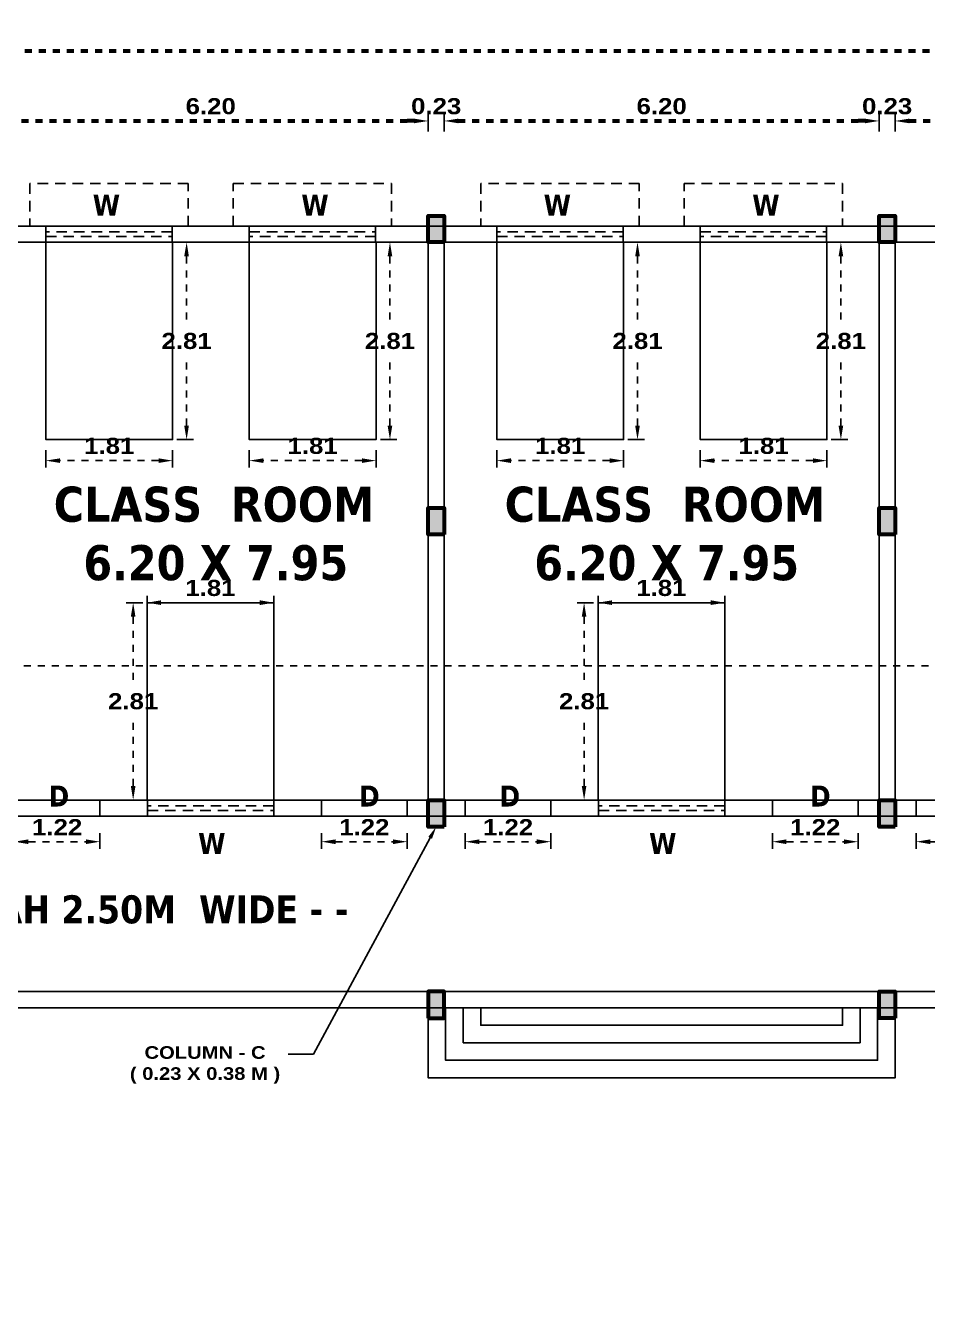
# Model space of a CAD drawing. Header units: metres. Extents: x 863 to 1571, y 626 to 804.
# Drawn here: x 891.99 to 904.85, y 682.07 to 700.3 of the extents above; entities that cross this region are included whole.
import ezdxf
from ezdxf import colors
from ezdxf.entities.mleader import LeaderData, LeaderLine
from ezdxf.math import Vec2, Vec3

# ---------------------------------------------------------------- set-up
doc = ezdxf.new("R2010")
doc.units = ezdxf.units.M
doc.header["$LTSCALE"] = 0.2
doc.header["$MEASUREMENT"] = 0
doc.header["$PDMODE"] = 2
for name, pattern in [('DASHDOT', [1, 0.5, -0.25, 0, -0.25]), ('DOT2', [0.125, 0, -0.125]), ('HIDDEN', [0.375, 0.25, -0.125])]:
    doc.linetypes.add(name, pattern=pattern)
doc.layers.get('0').update_dxf_attribs({"lineweight": 60})
for name, color, linetype in [('BLK_1_FLR_0_BLT_UP_AREA', 9, 'Continuous'), ('BLK_1_FLR_0_EXIT_WIDTH_DOOR', 1, 'Continuous'), ('BLK_1_FLR_0_REGULAR_ROOM_6', 2, 'Continuous'), ('BLK_1_FLR_0_REGULAR_ROOM_7', 2, 'Continuous'), ('BLK_1_FLR_0_REGULAR_ROOM_8', 2, 'Continuous'), ('BLK_1_FLR_0_ROOM_6_LIGHT_VENTILATION_1', 232, 'Continuous'), ('BLK_1_FLR_0_ROOM_7_LIGHT_VENTILATION_1', 232, 'Continuous'), ('DOOR_OPEN', 232, 'Continuous')]:
    doc.layers.add(name, color=color, linetype=linetype)
doc.styles.get("Standard").update_dxf_attribs({"font": 'ariblk.ttf', "height": 0.23})
doc.styles.add('TXT', font='txt.shx')
doc.dimstyles.get("Standard").update_dxf_attribs({"dimtxt": 0.23, "dimasz": 0.2, "dimexe": 0.12, "dimexo": 0.0625, "dimgap": 0.09, "dimtad": 1, "dimtih": 1, "dimtoh": 1, "dimzin": 1, "dimdsep": 46, "dimtxsty": 'Standard', "dimcen": 0.09, "dimazin": 0, "dimtfac": 1, "dimtix": 1, "dimtofl": 0, "dimtmove": 0, "dimatfit": 0, "dimfxl": 0, "dimtolj": 1, "dimtzin": 0, "dimarcsym": 0})

# ---------------------------------------------------------------- blocks, each defined once
blk = doc.blocks.new('A$C650768DD')
blk.add_hatch(color=4).paths.add_polyline_path([(0, 0), (0.23, 0), (0.23, 0.38), (0, 0.38)])
at = {"color": 1}
blk.add_lwpolyline([(0, 0), (0.23, 0), (0.23, 0.38), (0, 0.38)], close=True, dxfattribs=at)
blk = doc.blocks.new('*D213')
at = {"color": 0, "lineweight": -2}
for p, q in [((891.533, 698.79), (891.533, 699.04)), ((897.733, 698.79), (897.733, 699.04))]:
    blk.add_line(p, q, dxfattribs=at)
at = {"linetype": 'DOT2'}
blk.add_line((891.733, 698.94), (897.533, 698.94), dxfattribs=at)
at = {"lineweight": -2}
for points in [[(891.733, 698.973), (891.733, 698.907), (891.533, 698.94)], [(897.533, 698.973), (897.533, 698.907), (897.733, 698.94)]]:
    blk.add_solid(points, dxfattribs=at)
at = {"layer": 'Defpoints', "color": 0, "lineweight": -2}
for p in [(897.733, 698.94), (891.533, 697.21), (897.733, 697.21)]:
    blk.add_point(p, dxfattribs=at)
at = {"color": 0, "lineweight": -2, "insert": (894.633, 699.149), "char_height": 0.23, "attachment_point": 5}
blk.add_mtext('\\A1;6.20', dxfattribs=at)
blk = doc.blocks.new('*D214')
at = {"linetype": 'DOT2'}
for p, q in [((897.533, 698.94), (897.333, 698.94)), ((898.163, 698.94), (898.363, 698.94))]:
    blk.add_line(p, q, dxfattribs=at)
at = {"color": 0, "lineweight": -2}
for p, q in [((897.733, 698.79), (897.733, 699.04)), ((897.963, 698.79), (897.963, 699.04))]:
    blk.add_line(p, q, dxfattribs=at)
at = {"lineweight": -2}
for points in [[(897.533, 698.973), (897.533, 698.907), (897.733, 698.94)], [(898.163, 698.973), (898.163, 698.907), (897.963, 698.94)]]:
    blk.add_solid(points, dxfattribs=at)
at = {"layer": 'Defpoints', "color": 0, "lineweight": -2}
for p in [(897.963, 698.94), (897.733, 697.21), (897.963, 697.21)]:
    blk.add_point(p, dxfattribs=at)
at = {"color": 0, "lineweight": -2, "insert": (897.848, 699.149), "char_height": 0.23, "attachment_point": 5}
blk.add_mtext('\\A1;0.23', dxfattribs=at)
blk = doc.blocks.new('*D215')
at = {"color": 0, "lineweight": -2}
for p, q in [((897.963, 698.79), (897.963, 699.04)), ((904.163, 698.79), (904.163, 699.04))]:
    blk.add_line(p, q, dxfattribs=at)
at = {"linetype": 'DOT2'}
blk.add_line((898.163, 698.94), (903.963, 698.94), dxfattribs=at)
at = {"lineweight": -2}
for points in [[(898.163, 698.973), (898.163, 698.907), (897.963, 698.94)], [(903.963, 698.973), (903.963, 698.907), (904.163, 698.94)]]:
    blk.add_solid(points, dxfattribs=at)
at = {"layer": 'Defpoints', "color": 0, "lineweight": -2}
for p in [(904.163, 698.94), (897.963, 697.21), (904.163, 697.21)]:
    blk.add_point(p, dxfattribs=at)
at = {"color": 0, "lineweight": -2, "insert": (901.063, 699.149), "char_height": 0.23, "attachment_point": 5}
blk.add_mtext('\\A1;6.20', dxfattribs=at)
blk = doc.blocks.new('*D216')
at = {"linetype": 'DOT2'}
for p, q in [((903.963, 698.94), (903.763, 698.94)), ((904.593, 698.94), (904.793, 698.94))]:
    blk.add_line(p, q, dxfattribs=at)
at = {"color": 0, "lineweight": -2}
for p, q in [((904.163, 698.79), (904.163, 699.04)), ((904.393, 698.79), (904.393, 699.04))]:
    blk.add_line(p, q, dxfattribs=at)
at = {"lineweight": -2}
for points in [[(903.963, 698.973), (903.963, 698.907), (904.163, 698.94)], [(904.593, 698.973), (904.593, 698.907), (904.393, 698.94)]]:
    blk.add_solid(points, dxfattribs=at)
at = {"layer": 'Defpoints', "color": 0, "lineweight": -2}
for p in [(904.393, 698.94), (904.163, 697.21), (904.393, 697.21)]:
    blk.add_point(p, dxfattribs=at)
at = {"color": 0, "lineweight": -2, "insert": (904.278, 699.149), "char_height": 0.23, "attachment_point": 5}
blk.add_mtext('\\A1;0.23', dxfattribs=at)
blk = doc.blocks.new('*D217')
at = {"color": 0, "lineweight": -2}
for p, q in [((904.393, 698.79), (904.393, 699.04)), ((910.608, 698.79), (910.608, 699.04))]:
    blk.add_line(p, q, dxfattribs=at)
at = {"linetype": 'DOT2'}
blk.add_line((904.593, 698.94), (910.408, 698.94), dxfattribs=at)
at = {"lineweight": -2}
for points in [[(904.593, 698.973), (904.593, 698.907), (904.393, 698.94)], [(910.408, 698.973), (910.408, 698.907), (910.608, 698.94)]]:
    blk.add_solid(points, dxfattribs=at)
at = {"layer": 'Defpoints', "color": 0, "lineweight": -2}
for p in [(910.608, 698.94), (904.393, 697.21), (910.608, 697.21)]:
    blk.add_point(p, dxfattribs=at)
at = {"color": 0, "lineweight": -2, "insert": (907.5, 699.149), "char_height": 0.23, "attachment_point": 5}
blk.add_mtext('\\A1;6.21', dxfattribs=at)
blk = doc.blocks.new('*D233')
at = {"color": 0, "lineweight": -2}
for p, q in [((867.783, 699.79), (867.783, 700.04)), ((953.433, 699.79), (953.433, 700.04))]:
    blk.add_line(p, q, dxfattribs=at)
at = {"linetype": 'DOT2'}
blk.add_line((867.983, 699.94), (953.233, 699.94), dxfattribs=at)
at = {"lineweight": -2}
for points in [[(867.983, 699.973), (867.983, 699.907), (867.783, 699.94)], [(953.233, 699.973), (953.233, 699.907), (953.433, 699.94)]]:
    blk.add_solid(points, dxfattribs=at)
at = {"layer": 'Defpoints', "color": 0, "lineweight": -2}
for p in [(953.433, 699.94), (867.783, 697.44), (953.433, 686.53)]:
    blk.add_point(p, dxfattribs=at)
at = {"color": 0, "lineweight": -2, "insert": (910.608, 700.149), "char_height": 0.23, "attachment_point": 5}
blk.add_mtext('\\A1;85.65', dxfattribs=at)
blk = doc.blocks.new('*D319')
at = {"layer": 'BLK_1_FLR_0_ROOM_6_LIGHT_VENTILATION_1', "color": 232, "lineweight": -2}
for p, q in [((893.663, 692.073), (893.427, 692.073)), ((893.663, 689.26), (893.427, 689.26))]:
    blk.add_line(p, q, dxfattribs=at)
at = {"layer": 'BLK_1_FLR_0_ROOM_6_LIGHT_VENTILATION_1', "color": 232, "linetype": 'DOT2'}
for p, q in [((893.527, 691.873), (893.527, 690.875)), ((893.527, 689.46), (893.527, 690.458))]:
    blk.add_line(p, q, dxfattribs=at)
at = {"layer": 'BLK_1_FLR_0_ROOM_6_LIGHT_VENTILATION_1', "color": 232, "lineweight": -2}
for points in [[(893.494, 691.873), (893.56, 691.873), (893.527, 692.073)], [(893.494, 689.46), (893.56, 689.46), (893.527, 689.26)]]:
    blk.add_solid(points, dxfattribs=at)
at = {"layer": 'Defpoints', "color": 0, "lineweight": -2}
for p in [(893.527, 692.073), (893.726, 692.073), (893.726, 689.26)]:
    blk.add_point(p, dxfattribs=at)
at = {"layer": 'BLK_1_FLR_0_ROOM_6_LIGHT_VENTILATION_1', "color": 232, "lineweight": -2, "insert": (893.527, 690.667), "char_height": 0.23, "attachment_point": 5}
blk.add_mtext('\\A1;2.81', dxfattribs=at)
blk = doc.blocks.new('*D320')
at = {"layer": 'BLK_1_FLR_0_ROOM_6_LIGHT_VENTILATION_1', "color": 232, "lineweight": -2}
for p, q in [((893.726, 692.073), (893.726, 692.173)), ((895.533, 692.073), (895.533, 692.173))]:
    blk.add_line(p, q, dxfattribs=at)
at = {"layer": 'BLK_1_FLR_0_ROOM_6_LIGHT_VENTILATION_1', "color": 232, "linetype": 'DOT2'}
blk.add_line((893.926, 692.073), (895.333, 692.073), dxfattribs=at)
at = {"layer": 'BLK_1_FLR_0_ROOM_6_LIGHT_VENTILATION_1', "color": 232, "lineweight": -2}
for points in [[(893.926, 692.107), (893.926, 692.04), (893.726, 692.073)], [(895.333, 692.107), (895.333, 692.04), (895.533, 692.073)]]:
    blk.add_solid(points, dxfattribs=at)
at = {"layer": 'Defpoints', "color": 0, "lineweight": -2}
for p in [(893.726, 692.073), (895.533, 692.073), (895.533, 692.073)]:
    blk.add_point(p, dxfattribs=at)
at = {"layer": 'BLK_1_FLR_0_ROOM_6_LIGHT_VENTILATION_1', "color": 232, "lineweight": -2, "insert": (894.629, 692.282), "char_height": 0.23, "attachment_point": 5}
blk.add_mtext('\\A1;1.81', dxfattribs=at)
blk = doc.blocks.new('*D315')
at = {"layer": 'BLK_1_FLR_0_ROOM_6_LIGHT_VENTILATION_1', "color": 232, "lineweight": -2}
for p, q in [((894.152, 697.21), (894.389, 697.21)), ((894.152, 694.397), (894.389, 694.397))]:
    blk.add_line(p, q, dxfattribs=at)
at = {"layer": 'BLK_1_FLR_0_ROOM_6_LIGHT_VENTILATION_1', "color": 232, "linetype": 'DOT2'}
for p, q in [((894.289, 697.01), (894.289, 696.012)), ((894.289, 694.597), (894.289, 695.594))]:
    blk.add_line(p, q, dxfattribs=at)
at = {"layer": 'BLK_1_FLR_0_ROOM_6_LIGHT_VENTILATION_1', "color": 232, "lineweight": -2}
for points in [[(894.255, 697.01), (894.322, 697.01), (894.289, 697.21)], [(894.255, 694.597), (894.322, 694.597), (894.289, 694.397)]]:
    blk.add_solid(points, dxfattribs=at)
at = {"layer": 'Defpoints', "color": 0, "lineweight": -2}
for p in [(894.09, 697.21), (894.09, 694.397), (894.289, 694.397)]:
    blk.add_point(p, dxfattribs=at)
at = {"layer": 'BLK_1_FLR_0_ROOM_6_LIGHT_VENTILATION_1', "color": 232, "lineweight": -2, "insert": (894.289, 695.803), "char_height": 0.23, "attachment_point": 5}
blk.add_mtext('\\A1;2.81', dxfattribs=at)
blk = doc.blocks.new('*D316')
at = {"layer": 'BLK_1_FLR_0_ROOM_6_LIGHT_VENTILATION_1', "color": 232, "lineweight": -2}
for p, q in [((892.283, 694.248), (892.283, 693.998)), ((894.09, 694.248), (894.09, 693.998))]:
    blk.add_line(p, q, dxfattribs=at)
at = {"layer": 'BLK_1_FLR_0_ROOM_6_LIGHT_VENTILATION_1', "color": 232, "linetype": 'DOT2'}
blk.add_line((893.89, 694.098), (892.483, 694.098), dxfattribs=at)
at = {"layer": 'BLK_1_FLR_0_ROOM_6_LIGHT_VENTILATION_1', "color": 232, "lineweight": -2}
for points in [[(892.483, 694.131), (892.483, 694.065), (892.283, 694.098)], [(893.89, 694.131), (893.89, 694.065), (894.09, 694.098)]]:
    blk.add_solid(points, dxfattribs=at)
at = {"layer": 'Defpoints', "color": 0, "lineweight": -2}
for p in [(892.283, 694.397), (894.09, 694.397), (892.283, 694.098)]:
    blk.add_point(p, dxfattribs=at)
at = {"layer": 'BLK_1_FLR_0_ROOM_6_LIGHT_VENTILATION_1', "color": 232, "lineweight": -2, "insert": (893.186, 694.307), "char_height": 0.23, "attachment_point": 5}
blk.add_mtext('\\A1;1.81', dxfattribs=at)
blk = doc.blocks.new('*D317')
at = {"layer": 'BLK_1_FLR_0_ROOM_6_LIGHT_VENTILATION_1', "color": 232, "lineweight": -2}
for p, q in [((897.052, 697.21), (897.289, 697.21)), ((897.052, 694.397), (897.289, 694.397))]:
    blk.add_line(p, q, dxfattribs=at)
at = {"layer": 'BLK_1_FLR_0_ROOM_6_LIGHT_VENTILATION_1', "color": 232, "linetype": 'DOT2'}
for p, q in [((897.189, 697.01), (897.189, 696.012)), ((897.189, 694.597), (897.189, 695.594))]:
    blk.add_line(p, q, dxfattribs=at)
at = {"layer": 'BLK_1_FLR_0_ROOM_6_LIGHT_VENTILATION_1', "color": 232, "lineweight": -2}
for points in [[(897.155, 697.01), (897.222, 697.01), (897.189, 697.21)], [(897.155, 694.597), (897.222, 694.597), (897.189, 694.397)]]:
    blk.add_solid(points, dxfattribs=at)
at = {"layer": 'Defpoints', "color": 0, "lineweight": -2}
for p in [(896.99, 697.21), (896.99, 694.397), (897.189, 694.397)]:
    blk.add_point(p, dxfattribs=at)
at = {"layer": 'BLK_1_FLR_0_ROOM_6_LIGHT_VENTILATION_1', "color": 232, "lineweight": -2, "insert": (897.189, 695.803), "char_height": 0.23, "attachment_point": 5}
blk.add_mtext('\\A1;2.81', dxfattribs=at)
blk = doc.blocks.new('*D318')
at = {"layer": 'BLK_1_FLR_0_ROOM_6_LIGHT_VENTILATION_1', "color": 232, "lineweight": -2}
for p, q in [((895.183, 694.248), (895.183, 693.998)), ((896.99, 694.248), (896.99, 693.998))]:
    blk.add_line(p, q, dxfattribs=at)
at = {"layer": 'BLK_1_FLR_0_ROOM_6_LIGHT_VENTILATION_1', "color": 232, "linetype": 'DOT2'}
blk.add_line((896.79, 694.098), (895.383, 694.098), dxfattribs=at)
at = {"layer": 'BLK_1_FLR_0_ROOM_6_LIGHT_VENTILATION_1', "color": 232, "lineweight": -2}
for points in [[(895.383, 694.131), (895.383, 694.065), (895.183, 694.098)], [(896.79, 694.131), (896.79, 694.065), (896.99, 694.098)]]:
    blk.add_solid(points, dxfattribs=at)
at = {"layer": 'Defpoints', "color": 0, "lineweight": -2}
for p in [(895.183, 694.397), (896.99, 694.397), (895.183, 694.098)]:
    blk.add_point(p, dxfattribs=at)
at = {"layer": 'BLK_1_FLR_0_ROOM_6_LIGHT_VENTILATION_1', "color": 232, "lineweight": -2, "insert": (896.086, 694.307), "char_height": 0.23, "attachment_point": 5}
blk.add_mtext('\\A1;1.81', dxfattribs=at)
blk = doc.blocks.new('*D325')
at = {"layer": 'BLK_1_FLR_0_ROOM_7_LIGHT_VENTILATION_1', "color": 232, "lineweight": -2}
for p, q in [((900.093, 692.073), (899.857, 692.073)), ((900.093, 689.26), (899.857, 689.26))]:
    blk.add_line(p, q, dxfattribs=at)
at = {"layer": 'BLK_1_FLR_0_ROOM_7_LIGHT_VENTILATION_1', "color": 232, "linetype": 'DOT2'}
for p, q in [((899.957, 691.873), (899.957, 690.875)), ((899.957, 689.46), (899.957, 690.458))]:
    blk.add_line(p, q, dxfattribs=at)
at = {"layer": 'BLK_1_FLR_0_ROOM_7_LIGHT_VENTILATION_1', "color": 232, "lineweight": -2}
for points in [[(899.924, 691.873), (899.99, 691.873), (899.957, 692.073)], [(899.924, 689.46), (899.99, 689.46), (899.957, 689.26)]]:
    blk.add_solid(points, dxfattribs=at)
at = {"layer": 'Defpoints', "color": 0, "lineweight": -2}
for p in [(899.957, 692.073), (900.156, 692.073), (900.156, 689.26)]:
    blk.add_point(p, dxfattribs=at)
at = {"layer": 'BLK_1_FLR_0_ROOM_7_LIGHT_VENTILATION_1', "color": 232, "lineweight": -2, "insert": (899.957, 690.667), "char_height": 0.23, "attachment_point": 5}
blk.add_mtext('\\A1;2.81', dxfattribs=at)
blk = doc.blocks.new('*D326')
at = {"layer": 'BLK_1_FLR_0_ROOM_7_LIGHT_VENTILATION_1', "color": 232, "lineweight": -2}
for p, q in [((900.156, 692.073), (900.156, 692.173)), ((901.963, 692.073), (901.963, 692.173))]:
    blk.add_line(p, q, dxfattribs=at)
at = {"layer": 'BLK_1_FLR_0_ROOM_7_LIGHT_VENTILATION_1', "color": 232, "linetype": 'DOT2'}
blk.add_line((900.356, 692.073), (901.763, 692.073), dxfattribs=at)
at = {"layer": 'BLK_1_FLR_0_ROOM_7_LIGHT_VENTILATION_1', "color": 232, "lineweight": -2}
for points in [[(900.356, 692.107), (900.356, 692.04), (900.156, 692.073)], [(901.763, 692.107), (901.763, 692.04), (901.963, 692.073)]]:
    blk.add_solid(points, dxfattribs=at)
at = {"layer": 'Defpoints', "color": 0, "lineweight": -2}
for p in [(900.156, 692.073), (901.963, 692.073), (901.963, 692.073)]:
    blk.add_point(p, dxfattribs=at)
at = {"layer": 'BLK_1_FLR_0_ROOM_7_LIGHT_VENTILATION_1', "color": 232, "lineweight": -2, "insert": (901.059, 692.282), "char_height": 0.23, "attachment_point": 5}
blk.add_mtext('\\A1;1.81', dxfattribs=at)
blk = doc.blocks.new('*D321')
at = {"layer": 'BLK_1_FLR_0_ROOM_7_LIGHT_VENTILATION_1', "color": 232, "lineweight": -2}
for p, q in [((900.582, 697.21), (900.819, 697.21)), ((900.582, 694.397), (900.819, 694.397))]:
    blk.add_line(p, q, dxfattribs=at)
at = {"layer": 'BLK_1_FLR_0_ROOM_7_LIGHT_VENTILATION_1', "color": 232, "linetype": 'DOT2'}
for p, q in [((900.719, 697.01), (900.719, 696.012)), ((900.719, 694.597), (900.719, 695.594))]:
    blk.add_line(p, q, dxfattribs=at)
at = {"layer": 'BLK_1_FLR_0_ROOM_7_LIGHT_VENTILATION_1', "color": 232, "lineweight": -2}
for points in [[(900.685, 697.01), (900.752, 697.01), (900.719, 697.21)], [(900.685, 694.597), (900.752, 694.597), (900.719, 694.397)]]:
    blk.add_solid(points, dxfattribs=at)
at = {"layer": 'Defpoints', "color": 0, "lineweight": -2}
for p in [(900.52, 697.21), (900.52, 694.397), (900.719, 694.397)]:
    blk.add_point(p, dxfattribs=at)
at = {"layer": 'BLK_1_FLR_0_ROOM_7_LIGHT_VENTILATION_1', "color": 232, "lineweight": -2, "insert": (900.719, 695.803), "char_height": 0.23, "attachment_point": 5}
blk.add_mtext('\\A1;2.81', dxfattribs=at)
blk = doc.blocks.new('*D322')
at = {"layer": 'BLK_1_FLR_0_ROOM_7_LIGHT_VENTILATION_1', "color": 232, "lineweight": -2}
for p, q in [((898.713, 694.248), (898.713, 693.998)), ((900.52, 694.248), (900.52, 693.998))]:
    blk.add_line(p, q, dxfattribs=at)
at = {"layer": 'BLK_1_FLR_0_ROOM_7_LIGHT_VENTILATION_1', "color": 232, "linetype": 'DOT2'}
blk.add_line((900.32, 694.098), (898.913, 694.098), dxfattribs=at)
at = {"layer": 'BLK_1_FLR_0_ROOM_7_LIGHT_VENTILATION_1', "color": 232, "lineweight": -2}
for points in [[(898.913, 694.131), (898.913, 694.065), (898.713, 694.098)], [(900.32, 694.131), (900.32, 694.065), (900.52, 694.098)]]:
    blk.add_solid(points, dxfattribs=at)
at = {"layer": 'Defpoints', "color": 0, "lineweight": -2}
for p in [(898.713, 694.397), (900.52, 694.397), (898.713, 694.098)]:
    blk.add_point(p, dxfattribs=at)
at = {"layer": 'BLK_1_FLR_0_ROOM_7_LIGHT_VENTILATION_1', "color": 232, "lineweight": -2, "insert": (899.616, 694.307), "char_height": 0.23, "attachment_point": 5}
blk.add_mtext('\\A1;1.81', dxfattribs=at)
blk = doc.blocks.new('*D323')
at = {"layer": 'BLK_1_FLR_0_ROOM_7_LIGHT_VENTILATION_1', "color": 232, "lineweight": -2}
for p, q in [((903.482, 697.21), (903.719, 697.21)), ((903.482, 694.397), (903.719, 694.397))]:
    blk.add_line(p, q, dxfattribs=at)
at = {"layer": 'BLK_1_FLR_0_ROOM_7_LIGHT_VENTILATION_1', "color": 232, "linetype": 'DOT2'}
for p, q in [((903.619, 697.01), (903.619, 696.012)), ((903.619, 694.597), (903.619, 695.594))]:
    blk.add_line(p, q, dxfattribs=at)
at = {"layer": 'BLK_1_FLR_0_ROOM_7_LIGHT_VENTILATION_1', "color": 232, "lineweight": -2}
for points in [[(903.585, 697.01), (903.652, 697.01), (903.619, 697.21)], [(903.585, 694.597), (903.652, 694.597), (903.619, 694.397)]]:
    blk.add_solid(points, dxfattribs=at)
at = {"layer": 'Defpoints', "color": 0, "lineweight": -2}
for p in [(903.42, 697.21), (903.42, 694.397), (903.619, 694.397)]:
    blk.add_point(p, dxfattribs=at)
at = {"layer": 'BLK_1_FLR_0_ROOM_7_LIGHT_VENTILATION_1', "color": 232, "lineweight": -2, "insert": (903.619, 695.803), "char_height": 0.23, "attachment_point": 5}
blk.add_mtext('\\A1;2.81', dxfattribs=at)
blk = doc.blocks.new('*D324')
at = {"layer": 'BLK_1_FLR_0_ROOM_7_LIGHT_VENTILATION_1', "color": 232, "lineweight": -2}
for p, q in [((901.613, 694.248), (901.613, 693.998)), ((903.42, 694.248), (903.42, 693.998))]:
    blk.add_line(p, q, dxfattribs=at)
at = {"layer": 'BLK_1_FLR_0_ROOM_7_LIGHT_VENTILATION_1', "color": 232, "linetype": 'DOT2'}
blk.add_line((903.22, 694.098), (901.813, 694.098), dxfattribs=at)
at = {"layer": 'BLK_1_FLR_0_ROOM_7_LIGHT_VENTILATION_1', "color": 232, "lineweight": -2}
for points in [[(901.813, 694.131), (901.813, 694.065), (901.613, 694.098)], [(903.22, 694.131), (903.22, 694.065), (903.42, 694.098)]]:
    blk.add_solid(points, dxfattribs=at)
at = {"layer": 'Defpoints', "color": 0, "lineweight": -2}
for p in [(901.613, 694.397), (903.42, 694.397), (901.613, 694.098)]:
    blk.add_point(p, dxfattribs=at)
at = {"layer": 'BLK_1_FLR_0_ROOM_7_LIGHT_VENTILATION_1', "color": 232, "lineweight": -2, "insert": (902.516, 694.307), "char_height": 0.23, "attachment_point": 5}
blk.add_mtext('\\A1;1.81', dxfattribs=at)
blk = doc.blocks.new('*D454')
at = {"layer": 'BLK_1_FLR_0_EXIT_WIDTH_DOOR', "color": 2, "lineweight": -2}
for p, q in [((891.833, 688.786), (891.833, 688.566)), ((893.053, 688.786), (893.053, 688.566))]:
    blk.add_line(p, q, dxfattribs=at)
at = {"layer": 'BLK_1_FLR_0_EXIT_WIDTH_DOOR', "color": 2, "linetype": 'DOT2'}
blk.add_line((892.033, 688.666), (892.853, 688.666), dxfattribs=at)
at = {"layer": 'BLK_1_FLR_0_EXIT_WIDTH_DOOR', "color": 2, "lineweight": -2}
for points in [[(892.033, 688.699), (892.033, 688.632), (891.833, 688.666)], [(892.853, 688.699), (892.853, 688.632), (893.053, 688.666)]]:
    blk.add_solid(points, dxfattribs=at)
at = {"layer": 'Defpoints', "color": 0, "lineweight": -2}
for p in [(891.833, 689.03), (893.053, 689.03), (893.053, 688.666)]:
    blk.add_point(p, dxfattribs=at)
at = {"layer": 'BLK_1_FLR_0_EXIT_WIDTH_DOOR', "color": 2, "lineweight": -2, "insert": (892.443, 688.873), "char_height": 0.23, "attachment_point": 5}
blk.add_mtext('\\A1;1.22', dxfattribs=at)
blk = doc.blocks.new('*D455')
at = {"layer": 'BLK_1_FLR_0_EXIT_WIDTH_DOOR', "color": 2, "lineweight": -2}
for p, q in [((896.213, 688.786), (896.213, 688.566)), ((897.433, 688.786), (897.433, 688.566))]:
    blk.add_line(p, q, dxfattribs=at)
at = {"layer": 'BLK_1_FLR_0_EXIT_WIDTH_DOOR', "color": 2, "linetype": 'DOT2'}
blk.add_line((896.413, 688.666), (897.233, 688.666), dxfattribs=at)
at = {"layer": 'BLK_1_FLR_0_EXIT_WIDTH_DOOR', "color": 2, "lineweight": -2}
for points in [[(896.413, 688.699), (896.413, 688.632), (896.213, 688.666)], [(897.233, 688.699), (897.233, 688.632), (897.433, 688.666)]]:
    blk.add_solid(points, dxfattribs=at)
at = {"layer": 'Defpoints', "color": 0, "lineweight": -2}
for p in [(896.213, 689.03), (897.433, 689.03), (897.433, 688.666)]:
    blk.add_point(p, dxfattribs=at)
at = {"layer": 'BLK_1_FLR_0_EXIT_WIDTH_DOOR', "color": 2, "lineweight": -2, "insert": (896.823, 688.873), "char_height": 0.23, "attachment_point": 5}
blk.add_mtext('\\A1;1.22', dxfattribs=at)
blk = doc.blocks.new('*D456')
at = {"layer": 'BLK_1_FLR_0_EXIT_WIDTH_DOOR', "color": 2, "lineweight": -2}
for p, q in [((898.263, 688.786), (898.263, 688.566)), ((899.483, 688.786), (899.483, 688.566))]:
    blk.add_line(p, q, dxfattribs=at)
at = {"layer": 'BLK_1_FLR_0_EXIT_WIDTH_DOOR', "color": 2, "linetype": 'DOT2'}
blk.add_line((898.463, 688.666), (899.283, 688.666), dxfattribs=at)
at = {"layer": 'BLK_1_FLR_0_EXIT_WIDTH_DOOR', "color": 2, "lineweight": -2}
for points in [[(898.463, 688.699), (898.463, 688.632), (898.263, 688.666)], [(899.283, 688.699), (899.283, 688.632), (899.483, 688.666)]]:
    blk.add_solid(points, dxfattribs=at)
at = {"layer": 'Defpoints', "color": 0, "lineweight": -2}
for p in [(898.263, 689.03), (899.483, 689.03), (899.483, 688.666)]:
    blk.add_point(p, dxfattribs=at)
at = {"layer": 'BLK_1_FLR_0_EXIT_WIDTH_DOOR', "color": 2, "lineweight": -2, "insert": (898.873, 688.873), "char_height": 0.23, "attachment_point": 5}
blk.add_mtext('\\A1;1.22', dxfattribs=at)
blk = doc.blocks.new('*D457')
at = {"layer": 'BLK_1_FLR_0_EXIT_WIDTH_DOOR', "color": 2, "lineweight": -2}
for p, q in [((902.643, 688.786), (902.643, 688.566)), ((903.863, 688.786), (903.863, 688.566))]:
    blk.add_line(p, q, dxfattribs=at)
at = {"layer": 'BLK_1_FLR_0_EXIT_WIDTH_DOOR', "color": 2, "linetype": 'DOT2'}
blk.add_line((902.843, 688.666), (903.663, 688.666), dxfattribs=at)
at = {"layer": 'BLK_1_FLR_0_EXIT_WIDTH_DOOR', "color": 2, "lineweight": -2}
for points in [[(902.843, 688.699), (902.843, 688.632), (902.643, 688.666)], [(903.663, 688.699), (903.663, 688.632), (903.863, 688.666)]]:
    blk.add_solid(points, dxfattribs=at)
at = {"layer": 'Defpoints', "color": 0, "lineweight": -2}
for p in [(902.643, 689.03), (903.863, 689.03), (903.863, 688.666)]:
    blk.add_point(p, dxfattribs=at)
at = {"layer": 'BLK_1_FLR_0_EXIT_WIDTH_DOOR', "color": 2, "lineweight": -2, "insert": (903.253, 688.873), "char_height": 0.23, "attachment_point": 5}
blk.add_mtext('\\A1;1.22', dxfattribs=at)
blk = doc.blocks.new('*D459')
at = {"layer": 'BLK_1_FLR_0_EXIT_WIDTH_DOOR', "color": 2, "lineweight": -2}
for p, q in [((904.693, 688.786), (904.693, 688.566)), ((905.913, 688.786), (905.913, 688.566))]:
    blk.add_line(p, q, dxfattribs=at)
at = {"layer": 'BLK_1_FLR_0_EXIT_WIDTH_DOOR', "color": 2, "linetype": 'DOT2'}
blk.add_line((904.893, 688.666), (905.713, 688.666), dxfattribs=at)
at = {"layer": 'BLK_1_FLR_0_EXIT_WIDTH_DOOR', "color": 2, "lineweight": -2}
for points in [[(904.893, 688.699), (904.893, 688.632), (904.693, 688.666)], [(905.713, 688.699), (905.713, 688.632), (905.913, 688.666)]]:
    blk.add_solid(points, dxfattribs=at)
at = {"layer": 'Defpoints', "color": 0, "lineweight": -2}
for p in [(904.693, 689.03), (905.913, 689.03), (905.913, 688.666)]:
    blk.add_point(p, dxfattribs=at)
at = {"layer": 'BLK_1_FLR_0_EXIT_WIDTH_DOOR', "color": 2, "lineweight": -2, "insert": (905.303, 688.873), "char_height": 0.23, "attachment_point": 5}
blk.add_mtext('\\A1;1.22', dxfattribs=at)

msp = doc.modelspace()

# ---------------------------------------------------------------- linework, layer by layer
at = {"lineweight": -2}
for p, q in [((867.783, 697.44), (953.433, 697.44)), ((867.783, 697.44), (953.433, 697.44)), ((897.733, 697.44), (917.253, 697.44)), ((904.393, 697.44), (904.163, 697.44)), ((904.163, 697.44), (904.393, 697.44)), ((897.733, 689.26), (897.733, 697.21)), ((897.733, 689.26), (897.733, 697.21)), ((897.963, 689.26), (897.963, 697.21)), ((897.963, 689.26), (897.963, 697.21)), ((904.163, 689.26), (904.163, 697.21)), ((904.163, 689.26), (904.163, 697.21)), ((904.163, 689.03), (904.163, 697.21)), ((904.163, 689.26), (904.163, 697.21)), ((904.163, 689.26), (904.163, 697.21)), ((904.393, 689.26), (904.393, 697.21)), ((904.393, 689.26), (904.393, 697.21)), ((904.393, 689.03), (904.393, 697.21)), ((904.393, 689.26), (904.393, 697.21)), ((904.393, 689.26), (904.393, 697.21)), ((904.393, 689.03), (904.393, 697.21)), ((893.053, 689.26), (896.213, 689.26)), ((893.053, 689.26), (896.213, 689.26)), ((893.053, 689.26), (893.053, 689.03)), ((896.113, 689.26), (893.153, 689.26)), ((893.733, 689.26), (896.213, 689.26)), ((896.063, 689.26), (895.533, 689.26)), ((896.213, 689.26), (896.213, 689.03)), ((897.963, 689.26), (897.433, 689.26)), ((897.433, 689.26), (897.433, 689.03)), ((897.433, 689.26), (898.263, 689.26)), ((897.433, 689.26), (897.433, 689.03)), ((897.433, 689.26), (897.433, 689.03)), ((897.433, 689.26), (897.433, 689.03)), ((897.433, 689.26), (897.433, 689.03)), ((898.263, 689.26), (898.263, 689.03)), ((899.483, 689.26), (902.643, 689.26)), ((899.483, 689.26), (902.643, 689.26)), ((899.483, 689.26), (899.483, 689.03)), ((902.543, 689.26), (899.583, 689.26)), ((902.493, 689.26), (901.963, 689.26)), ((902.643, 689.26), (902.643, 689.03)), ((904.393, 689.26), (903.863, 689.26)), ((903.863, 689.26), (903.863, 689.03)), ((903.863, 689.26), (904.693, 689.26)), ((903.863, 689.26), (903.863, 689.03)), ((903.863, 689.26), (904.393, 689.26)), ((903.863, 689.26), (903.863, 689.03)), ((904.163, 689.26), (904.693, 689.26)), ((904.693, 689.26), (904.393, 689.26)), ((904.693, 689.26), (904.693, 689.03)), ((904.693, 689.26), (904.693, 689.03)), ((904.693, 689.26), (904.693, 689.03)), ((904.693, 689.26), (904.693, 689.03)), ((921.933, 689.03), (891.303, 689.03)), ((891.303, 689.03), (900.163, 689.03)), ((904.393, 689.03), (904.163, 689.03)), ((904.163, 689.03), (904.393, 689.03)), ((934.113, 686.3), (878.923, 686.3)), ((897.733, 686.3), (897.733, 685.3))]:
    msp.add_line(p, q, dxfattribs=at)
at = {"linetype": 'DASHDOT', "lineweight": -2}
msp.add_line((865.766, 691.173), (955.884, 691.173), dxfattribs=at)
at = {"linetype": 'HIDDEN', "lineweight": -2, "ltscale": 3}
for points in [[(894.313, 697.44), (894.313, 698.05), (892.053, 698.05), (892.053, 697.44)], [(894.953, 697.44), (894.953, 698.05), (897.213, 698.05), (897.213, 697.44)], [(900.743, 697.44), (900.743, 698.05), (898.483, 698.05), (898.483, 697.44)], [(901.383, 697.44), (901.383, 698.05), (903.643, 698.05), (903.643, 697.44)]]:
    msp.add_lwpolyline(points, dxfattribs=at)
at = {"lineweight": -2}
for points in [[(892.283, 697.44), (894.083, 697.44), (894.083, 697.21), (892.283, 697.21)], [(896.983, 697.44), (895.183, 697.44), (895.183, 697.21), (896.983, 697.21)], [(898.713, 697.44), (900.513, 697.44), (900.513, 697.21), (898.713, 697.21)], [(903.413, 697.44), (901.613, 697.44), (901.613, 697.21), (903.413, 697.21)], [(895.533, 689.03), (893.733, 689.03), (893.733, 689.26), (895.533, 689.26)], [(895.533, 689.03), (893.733, 689.03), (893.733, 689.26), (895.533, 689.26)], [(901.963, 689.03), (900.163, 689.03), (900.163, 689.26), (901.963, 689.26)], [(901.963, 689.03), (900.163, 689.03), (900.163, 689.26), (901.963, 689.26)]]:
    msp.add_lwpolyline(points, close=True, dxfattribs=at)
at = {"linetype": 'HIDDEN', "lineweight": -2, "ltscale": 3}
for points in [[(892.283, 697.292), (894.083, 697.292), (894.083, 697.358), (892.283, 697.358)], [(896.983, 697.292), (895.183, 697.292), (895.183, 697.358), (896.983, 697.358)], [(898.713, 697.292), (900.513, 697.292), (900.513, 697.358), (898.713, 697.358)], [(903.413, 697.292), (901.613, 697.292), (901.613, 697.358), (903.413, 697.358)], [(895.533, 689.178), (893.733, 689.178), (893.733, 689.112), (895.533, 689.112)], [(901.963, 689.178), (900.163, 689.178), (900.163, 689.112), (901.963, 689.112)]]:
    msp.add_lwpolyline(points, close=True, dxfattribs=at)
at = {"lineweight": -2}
for points in [[(872.713, 664.94), (868.013, 664.94), (868.013, 686.3), (868.013, 697.21), (953.203, 697.21), (953.203, 686.3), (955.849, 686.3), (955.849, 677.35), (953.203, 677.35), (953.203, 666.44), (919.911, 666.44), (919.911, 677.119), (934.343, 677.119), (934.343, 686.53), (878.693, 686.53), (878.692, 664.94), (876.853, 664.94)], [(893.153, 689.26), (896.113, 689.26)], [(893.153, 689.26), (896.113, 689.26)], [(899.583, 689.26), (902.543, 689.26)], [(899.583, 689.26), (902.543, 689.26)], [(904.393, 686.3), (904.393, 685.3), (897.733, 685.3), (897.733, 686.3)], [(904.143, 686.3), (904.143, 685.55), (897.983, 685.55), (897.983, 686.3)], [(903.893, 686.3), (903.893, 685.8), (898.233, 685.8), (898.233, 686.3)], [(903.643, 686.3), (903.643, 686.05), (898.483, 686.05), (898.483, 686.3)]]:
    msp.add_lwpolyline(points, dxfattribs=at)
at = {"layer": 'BLK_1_FLR_0_BLT_UP_AREA', "color": 26, "lineweight": -2}
msp.add_lwpolyline([(867.783, 664.71), (867.783, 697.44), (953.433, 697.44), (953.433, 686.53), (956.079, 686.53), (956.079, 677.12), (953.433, 677.12), (953.433, 666.21), (919.679, 666.21), (919.681, 677.349), (934.113, 677.349), (934.113, 686.3), (878.923, 686.3), (878.922, 664.71)], close=True, dxfattribs=at)
at = {"layer": 'BLK_1_FLR_0_REGULAR_ROOM_6', "color": 3, "lineweight": -2}
msp.add_lwpolyline([(891.533, 689.26), (897.733, 689.26), (897.733, 697.21), (891.533, 697.21)], close=True, dxfattribs=at)
at = {"layer": 'BLK_1_FLR_0_REGULAR_ROOM_7', "color": 3, "lineweight": -2}
msp.add_lwpolyline([(897.963, 689.26), (904.163, 689.26), (904.163, 697.21), (897.963, 697.21)], close=True, dxfattribs=at)
at = {"layer": 'BLK_1_FLR_0_REGULAR_ROOM_8', "color": 3, "lineweight": -2}
msp.add_lwpolyline([(904.393, 689.26), (910.593, 689.26), (910.593, 697.21), (904.393, 697.21)], close=True, dxfattribs=at)
at = {"layer": 'BLK_1_FLR_0_ROOM_6_LIGHT_VENTILATION_1', "color": 232, "lineweight": -2}
for points in [[(894.09, 697.21), (894.09, 694.397), (892.283, 694.397), (892.283, 697.21)], [(896.99, 697.21), (896.99, 694.397), (895.183, 694.397), (895.183, 697.21)], [(893.726, 689.26), (893.726, 692.073), (895.533, 692.073), (895.533, 689.26)]]:
    msp.add_lwpolyline(points, close=True, dxfattribs=at)
at = {"layer": 'BLK_1_FLR_0_ROOM_7_LIGHT_VENTILATION_1', "color": 232, "lineweight": -2}
for points in [[(900.52, 697.21), (900.52, 694.397), (898.713, 694.397), (898.713, 697.21)], [(903.42, 697.21), (903.42, 694.397), (901.613, 694.397), (901.613, 697.21)], [(900.156, 689.26), (900.156, 692.073), (901.963, 692.073), (901.963, 689.26)]]:
    msp.add_lwpolyline(points, close=True, dxfattribs=at)
at = {"layer": 'DOOR_OPEN', "color": 2, "lineweight": -2}
for points in [[(891.833, 689.26), (893.053, 689.26), (893.053, 689.03), (891.833, 689.03)], [(896.213, 689.26), (897.433, 689.26), (897.433, 689.03), (896.213, 689.03)], [(898.263, 689.26), (899.483, 689.26), (899.483, 689.03), (898.263, 689.03)], [(902.643, 689.26), (903.863, 689.26), (903.863, 689.03), (902.643, 689.03)], [(904.693, 689.26), (905.913, 689.26), (905.913, 689.03), (904.693, 689.03)]]:
    msp.add_lwpolyline(points, close=True, dxfattribs=at)

# ---------------------------------------------------------------- block references
at = {"lineweight": -2, "xscale": -1}
for p in [(897.963, 697.21), (904.393, 697.21), (904.393, 697.21), (904.393, 697.21), (897.963, 693.045), (904.393, 693.045), (904.393, 693.045), (904.393, 693.045), (897.963, 688.88), (904.393, 688.88), (904.393, 688.88), (904.393, 688.88), (904.393, 686.15)]:
    msp.add_blockref('A$C650768DD', p, dxfattribs=at)
at = {"lineweight": -2}
msp.add_blockref('A$C650768DD', (897.733, 686.15), dxfattribs=at)

# ---------------------------------------------------------------- texts
at = {"lineweight": -2, "style": 'TXT'}
for s, insert, char_height, width, attachment_point in [('{\\fTahoma|b1|i0|c0|p34;W}', (892.95, 697.591), 0.3, 35.65845, 7), ('{\\fTahoma|b1|i0|c0|p34;W}', (896.315, 697.591), 0.3, 35.65845, 9), ('{\\fTahoma|b1|i0|c0|p34;W}', (899.38, 697.591), 0.3, 35.65845, 7), ('{\\fTahoma|b1|i0|c0|p34;W}', (902.745, 697.591), 0.3, 35.65845, 9), ('{\\fTahoma|b1|i0|c0|p34;\\W2.72503; \\W1;CLASS  ROOM\\P{\\W4.782534; }6.20 X 7.95}', (891.835, 692.384), 0.5, 5.79384, 7), ('{\\fTahoma|b1|i0|c0|p34;\\W2.72503; \\W1;CLASS  ROOM\\P{\\W4.782534; }6.20 X 7.95}', (898.265, 692.384), 0.5, 5.79384, 7), ('{\\fTahoma|b1|i0|c0|p34;D}', (892.321, 689.467), 0.3, 35.65845, 1), ('{\\fTahoma|b1|i0|c0|p34;D}', (897.042, 689.467), 0.3, 35.65845, 3), ('{\\fTahoma|b1|i0|c0|p34;D}', (898.751, 689.467), 0.3, 35.65845, 1), ('{\\fTahoma|b1|i0|c0|p34;D}', (903.472, 689.467), 0.3, 35.65845, 3), ('{\\fTahoma|b1|i0|c0|p34;W}', (894.844, 688.491), 0.3, 35.65845, 9), ('{\\fTahoma|b1|i0|c0|p34;W}', (894.844, 688.491), 0.3, 35.65845, 9), ('{\\fTahoma|b1|i0|c0|p34;W}', (901.274, 688.491), 0.3, 35.65845, 9), ('{\\fTahoma|b1|i0|c0|p34;W}', (901.274, 688.491), 0.3, 35.65845, 9), ('{\\fTahoma|b1|i0|c0|p34;\\W7.37233;  \\W1;- -  VERANDAH 2.50M  WIDE - -}', (886.071, 687.494), 0.4, 13.35651, 7)]:
    msp.add_mtext(s, dxfattribs=dict(at, insert=insert, char_height=char_height, width=width, attachment_point=attachment_point))

# ---------------------------------------------------------------- dimensions: what is measured, and where the dimension line sits
at = {"lineweight": -2}
for base, p1, p2, override, picture, middle in [((953.433, 699.94), (867.783, 697.44), (953.433, 686.53), {"dimtxt": 0.21, "dimexe": 0.1, "dimclrd": 256, "dimfxl": 0.15, "dimlwd": 65535, "dimarcsym": 2}, '*D233', (910.608, 700.149)), ((897.733, 698.94), (891.533, 697.21), (897.733, 697.21), {"dimtxt": 0.21, "dimexe": 0.1, "dimclrd": 256, "dimtmove": 1, "dimfxl": 0.15, "dimlwd": 65535, "dimarcsym": 2}, '*D213', (894.633, 699.149)), ((897.963, 698.94), (897.733, 697.21), (897.963, 697.21), {"dimtxt": 0.21, "dimexe": 0.1, "dimclrd": 256, "dimtmove": 1, "dimfxl": 0.15, "dimlwd": 65535, "dimarcsym": 2}, '*D214', (897.848, 699.149)), ((904.163, 698.94), (897.963, 697.21), (904.163, 697.21), {"dimtxt": 0.21, "dimexe": 0.1, "dimclrd": 256, "dimtmove": 1, "dimfxl": 0.15, "dimlwd": 65535, "dimarcsym": 2}, '*D215', (901.063, 699.149)), ((904.393, 698.94), (904.163, 697.21), (904.393, 697.21), {"dimtxt": 0.21, "dimexe": 0.1, "dimclrd": 256, "dimtmove": 1, "dimfxl": 0.15, "dimlwd": 65535, "dimarcsym": 2}, '*D216', (904.278, 699.149)), ((910.607772, 698.93988), (904.392773, 697.209879), (910.607772, 697.20988), {"dimtxt": 0.21, "dimexe": 0.1, "dimclrd": 256, "dimtmove": 1, "dimfxl": 0.15, "dimlwd": 65535, "dimarcsym": 2}, '*D217', (907.500272, 699.148802))]:
    dim = msp.add_linear_dim(base=base, p1=p1, p2=p2, dimstyle='Standard', override=override, dxfattribs=at)
    dim.commit()
    dim.dimension.update_dxf_attribs({"geometry": picture, "text_midpoint": middle})
at = {"layer": 'BLK_1_FLR_0_EXIT_WIDTH_DOOR', "color": 2, "lineweight": -2}
for base, p1, p2, picture, middle in [((893.053, 688.666), (891.833, 689.03), (893.053, 689.03), '*D454', (892.443, 688.873)), ((897.433, 688.666), (896.213, 689.03), (897.433, 689.03), '*D455', (896.823, 688.873)), ((899.483, 688.666), (898.263, 689.03), (899.483, 689.03), '*D456', (898.873, 688.873)), ((903.863, 688.666), (902.643, 689.03), (903.863, 689.03), '*D457', (903.253, 688.873)), ((905.913, 688.666), (904.693, 689.03), (905.913, 689.03), '*D459', (905.303, 688.873))]:
    dim = msp.add_linear_dim(base=base, p1=p1, p2=p2, dimstyle='Standard', override={"dimexe": 0.1, "dimclrd": 2, "dimclre": 2, "dimclrt": 2, "dimlwd": 65535, "dimarcsym": 2}, dxfattribs=at)
    dim.commit()
    dim.dimension.update_dxf_attribs({"geometry": picture, "text_midpoint": middle})
at = {"layer": 'BLK_1_FLR_0_ROOM_6_LIGHT_VENTILATION_1', "color": 232, "lineweight": -2}
for base, p1, p2, angle, picture, middle in [((894.289, 694.397), (894.09, 697.21), (894.09, 694.397), 270, '*D315', (894.289, 695.803)), ((897.189, 694.397), (896.99, 697.21), (896.99, 694.397), 270, '*D317', (897.189, 695.803)), ((895.533, 692.073), (893.726, 692.073), (895.533, 692.073), 180, '*D320', (894.629, 692.282)), ((893.527, 692.073), (893.726, 689.26), (893.726, 692.073), 90, '*D319', (893.527, 690.667))]:
    dim = msp.add_linear_dim(base=base, p1=p1, p2=p2, angle=angle, dimstyle='Standard', override={"dimexe": 0.1, "dimclrd": 232, "dimclre": 232, "dimclrt": 232, "dimfxl": 0.15, "dimlwd": 65535, "dimarcsym": 2}, dxfattribs=at)
    dim.commit()
    dim.dimension.update_dxf_attribs({"geometry": picture, "text_midpoint": middle})
for base, p1, p2, picture, middle in [((892.283, 694.098), (894.09, 694.397), (892.283, 694.397), '*D316', (893.186, 694.307)), ((895.183, 694.098), (896.99, 694.397), (895.183, 694.397), '*D318', (896.086, 694.307))]:
    dim = msp.add_linear_dim(base=base, p1=p1, p2=p2, dimstyle='Standard', override={"dimexe": 0.1, "dimclrd": 232, "dimclre": 232, "dimclrt": 232, "dimfxl": 0.15, "dimlwd": 65535, "dimarcsym": 2}, dxfattribs=at)
    dim.commit()
    dim.dimension.update_dxf_attribs({"geometry": picture, "text_midpoint": middle})
at = {"layer": 'BLK_1_FLR_0_ROOM_7_LIGHT_VENTILATION_1', "color": 232, "lineweight": -2}
for base, p1, p2, angle, picture, middle in [((900.719, 694.397), (900.52, 697.21), (900.52, 694.397), 270, '*D321', (900.719, 695.803)), ((903.619, 694.397), (903.42, 697.21), (903.42, 694.397), 270, '*D323', (903.619, 695.803)), ((901.963, 692.073), (900.156, 692.073), (901.963, 692.073), 180, '*D326', (901.059, 692.282)), ((899.957, 692.073), (900.156, 689.26), (900.156, 692.073), 90, '*D325', (899.957, 690.667))]:
    dim = msp.add_linear_dim(base=base, p1=p1, p2=p2, angle=angle, dimstyle='Standard', override={"dimexe": 0.1, "dimclrd": 232, "dimclre": 232, "dimclrt": 232, "dimfxl": 0.15, "dimlwd": 65535, "dimarcsym": 2}, dxfattribs=at)
    dim.commit()
    dim.dimension.update_dxf_attribs({"geometry": picture, "text_midpoint": middle})
for base, p1, p2, picture, middle in [((898.713, 694.098), (900.52, 694.397), (898.713, 694.397), '*D322', (899.616, 694.307)), ((901.613, 694.098), (903.42, 694.397), (901.613, 694.397), '*D324', (902.516, 694.307))]:
    dim = msp.add_linear_dim(base=base, p1=p1, p2=p2, dimstyle='Standard', override={"dimexe": 0.1, "dimclrd": 232, "dimclre": 232, "dimclrt": 232, "dimfxl": 0.15, "dimlwd": 65535, "dimarcsym": 2}, dxfattribs=at)
    dim.commit()
    dim.dimension.update_dxf_attribs({"geometry": picture, "text_midpoint": middle})

# ---------------------------------------------------------------- leaders
at = {"lineweight": -2}
ml = msp.add_multileader_mtext('Standard', dxfattribs=at)
ml.set_content('COLUMN - C \\P( 0.23 X 0.38 M )', color=256)
ml.set_leader_properties()
ml.build(insert=Vec2(0, 0))
ml.multileader.update_dxf_attribs({"dogleg_length": 0.36, "arrow_head_size": 0.18})
ctx = ml.context
ctx.base_point, ctx.char_height, ctx.arrow_head_size, ctx.landing_gap_size, ctx.plane_origin = Vec3(893.365, 685.635), 0.18, 0.18, 0.09, Vec3(897.848, 688.88)
ctx.text_align_type = 1
notes = []
notes.append((ctx, [(0, (1, 1, 0), (896.099, 685.635), (-1, 0), 0.36, [(0, [(897.848, 688.88)], 0, [])])]))
ctx.mtext.insert, ctx.mtext.width, ctx.mtext.alignment, ctx.mtext.flow_direction = Vec3(894.552, 685.751), 2.20981, 2, 5
for ctx, leaders in notes:
    for number, flags, end, landing, length, lines in leaders:
        leader = LeaderData()
        leader.index, (leader.has_last_leader_line, leader.has_dogleg_vector, leader.attachment_direction) = number, flags
        leader.last_leader_point, leader.dogleg_vector, leader.dogleg_length = Vec3(end), Vec3(landing), length
        for number, points, colour, breaks in lines:
            line = LeaderLine()
            line.index, line.vertices, line.color, line.breaks = number, Vec3.list(points), colors.encode_raw_color(colour), breaks
            leader.lines.append(line)
        ctx.leaders.append(leader)

doc.saveas('drawing.dxf')
